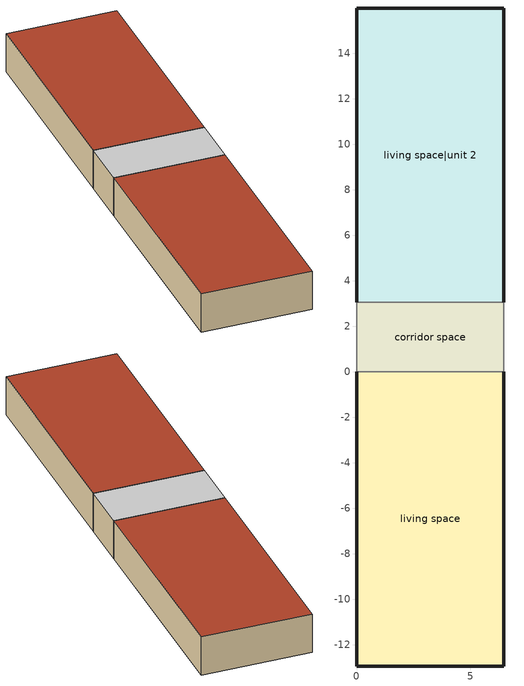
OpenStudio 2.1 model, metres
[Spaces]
living space
 floor ground (Slab): 0,-12.93 0,0 6.47,0 6.47,-12.93 z0
 wall outside (ExtInsFinWall): 0,0 0,-12.93 6.47,-12.93 6.47,0 z0:2.44
 wall adiabatic (FinUninsFinWall): 6.47,0 0,0 z0:2.44
 roof outside (FinInsExtRoof): 6.47,-12.93 6.47,0 0,0 0,-12.93 z2.44
living space|unit 2
 floor ground (Slab): 0,3.05 0,15.98 6.47,15.98 6.47,3.05 z0
 wall outside (ExtInsFinWall): 6.47,3.05 6.47,15.98 0,15.98 0,3.05 z0:2.44
 wall adiabatic (FinUninsFinWall): 0,3.05 6.47,3.05 z0:2.44
 roof outside (FinInsExtRoof): 6.47,3.05 6.47,15.98 0,15.98 0,3.05 z2.44
corridor space
 floor adiabatic (UnfinUninsUnfinFloor): 0,0 0,3.05 6.47,3.05 6.47,0 z0
 wall adiabatic (UnfinUninsUnfinWall): 0,3.05 0,0 6.47,0 6.47,3.05 0,3.05 z0:2.44
 ceiling adiabatic (UnfinUninsExtRoof): 6.47,0 6.47,3.05 0,3.05 0,0 z2.44
[Building]
Building: Standards Number of Stories=1; Standards Number of Above Ground Stories=1; Standards Building Type=Multifamily; Standards Number of Living Units=2
[Site]
Baltimore Blt Washngtn IntL: Latitude {deg}=39.17; Longitude {deg}=-76.68; Time Zone {hr}=-5; Elevation {m}=45
[ClimateZones]
Climate Zone Institution Name 2=Building America; Climate Zone Document Year 2=0; Climate Zone Value 2=Cold; Climate Zone Institution Name 3=CEC; Climate Zone Document Name 3=California Climate Zone Descriptions; Climate Zone Document Year 3=1995
[SizingPeriod:DesignDay] Barometric Pressure {Pa}=83011; Sky Clearness=0; Rain Indicator=0; Snow Indicator=0; Day of Month=21; Daylight Saving Time Indicator=0; Humidity Indicating Type=Wetbulb; Dry-Bulb Temperature Range Modifier Type=DefaultMultipliers
Name | Maximum Dry-Bulb Temperature {C} | Daily Dry-Bulb Temperature Range {deltaC} | Humidity Indicating Conditions at Maximum Dry-Bulb | Wind Speed {m/s} | Wind Direction {deg} | Month | Day Type | Solar Model Indicator | ASHRAE Taub | ASHRAE Taud
Denver Intl Ap Ann Clg 1% Condns DB=>MWB | 33.2 | 15.2 | 15.6 | 4.2 | 80 | 7 | SummerDesignDay | ASHRAETau | 0.424 | 2.012
Denver Intl Ap Ann Clg 1% Condns WB=>MDB | 27 | 15.2 | 17.6 | 4.2 | 80 | 7 | SummerDesignDay | ASHRAETau | 0.424 | 2.012
Denver Intl Ap Ann Htg 99% Condns DB | -14 | 0 | -14 | 3.3 | 160 | 12 | WinterDesignDay | ASHRAEClearSky
[Site:WaterMainsTemperature]
Calculation Method=Correlation; Annual Average Outdoor Air Temperature {C}=10.8753; Maximum Difference In Monthly Average Outdoor Air Temperatures {deltaC}=23.1524
[Site:GroundTemperature:BuildingSurface]
6.71221, 4.9416, 4.79814, 5.63626, 9.00496, 12.3608, 15.2732, 17.1228, 17.2883, 15.7979, 12.9685, 9.71588
[Site:GroundTemperature:Deep]
10.8753, 10.8753, 10.8753, 10.8753, 10.8753, 10.8753, 10.8753, 10.8753, 10.8753, 10.8753, 10.8753, 10.8753
[Material] Roughness=Rough
Name | Thickness {m} | Conductivity {W/m-K} | Density {kg/m3} | Specific Heat {J/kg-K}
SlabMass | 0.1016 | 1.31247 | 2242.58 | 837.36
Soil-12in | 0.3048 | 1.73073 | 1842.12 | 418.68
Mat-Fic-Slab | 0.0254 | 0.0235474 | 40.0462 | 1214.172
StudAndCavity | 0.0889 | 0.0542365 | 162.387 | 1178.86
IntStudAndAirWall | 0.0889 | 0.4425 | 83.0261 | 1211.62
UnfinStudAndAirFloor | 0.1397 | 0.606181 | 67.6845 | 1210.93
StudAndAirRoof | 0.0889 | 2.87975 | 57.4568 | 1210.26
RoofIns | 0.23495 | 0.0475426 | 78.3383 | 1123.41
[Construction]
Slab: Mat-Fic-Slab, Soil-12in, SlabMass
ExtInsFinWall: StudAndCavity
FinUninsFinWall; UnfinUninsUnfinWall: IntStudAndAirWall
UnfinUninsUnfinFloor: UnfinStudAndAirFloor
UnfinUninsExtRoof: StudAndAirRoof
FinInsExtRoof: RoofIns
[ThermalZone] Use Ideal Air Loads=No
Name | Thermostat
living zone | living zone temperature setpoint
living zone|unit 2 | living zone|unit 2 temperature setpoint
corridor zone
[Sizing:Zone] Zone Cooling Design Supply Air Temperature Input Method=SupplyAirTemperature; Zone Cooling Design Supply Air Temperature {C}=14; Zone Cooling Design Supply Air Temperature Difference {deltaC}=11.11; Zone Heating Design Supply Air Temperature Input Method=SupplyAirTemperature; Zone Heating Design Supply Air Temperature {C}=40; Zone Heating Design Supply Air Temperature Difference {deltaC}=11.11; Zone Cooling Design Supply Air Humidity Ratio {kg-H2O/kg-air}=0.0085; Zone Heating Design Supply Air Humidity Ratio {kg-H2O/kg-air}=0.008; Cooling Design Air Flow Method=DesignDay; Heating Design Air Flow Method=DesignDay; Account for Dedicated Outdoor Air System=No; Dedicated Outdoor Air System Control Strategy=NeutralSupplyAir; Dedicated Outdoor Air Low Setpoint Temperature for Design {C}=autosize; Dedicated Outdoor Air High Setpoint Temperature for Design {C}=autosize
living zone; living zone|unit 2; corridor zone
[Zone equipment]
living zone: living zone Terminal Indoor Unit, living zone Electric Baseboards
living zone|unit 2: living zone|unit 2 Terminal Indoor Unit, living zone|unit 2 Electric Baseboards
[Space]
Name | Thermal Zone | Building Unit
living space | living zone | unit 1
living space|unit 2 | living zone|unit 2 | unit 2
corridor space | corridor zone
[BuildingUnit] Building Unit Type=Residential; Building Unit Feature Name 1=NumberOfBedrooms; Building Unit Feature Data Type 1=Integer; Building Unit Feature Value 1=3; Building Unit Feature Name 2=NumberOfBathrooms; Building Unit Feature Data Type 2=Double; Building Unit Feature Value 2=2
unit 1; unit 2
[Coil:Heating:DX:VariableRefrigerantFlow] Availability Schedule=residential heating season; Rated Total Heating Capacity {W}=autosize; Rated Air Flow Rate {m3/s}=autosize; Heating Capacity Ratio Modifier Function of Temperature Curve=ConstantCubic; Heating Capacity Modifier Function of Flow Fraction Curve=ConstantCubic
living zone|unit 2 DX Heating Coil; living zone DX Heating Coil
[Coil:Cooling:DX:VariableRefrigerantFlow] Availability Schedule=residential cooling season; Rated Total Cooling Capacity {W}=autosize; Rated Sensible Heat Ratio=autosize; Rated Air Flow Rate {m3/s}=autosize; Cooling Capacity Ratio Modifier Function of Temperature Curve=ConstantCubic; Cooling Capacity Modifier Curve Function of Flow Fraction=ConstantCubic
living zone|unit 2 DX Cooling Coil; living zone DX Cooling Coil
[AirConditioner:VariableRefrigerantFlow] Availability Schedule=Always On Discrete; Rated Total Cooling Capacity {W}=autosize; Rated Cooling COP {W/W}=2.34548; Minimum Outdoor Temperature in Cooling Mode {C}=-6; Maximum Outdoor Temperature in Cooling Mode {C}=60; Cooling Capacity Ratio Modifier Function of Low Temperature Curve=Cool-Cap-fT10; Cooling Energy Input Ratio Modifier Function of Low Temperature Curve=Cool-EIR-fT10; Cooling Energy Input Ratio Modifier Function of Low Part-Load Ratio Curve=Cool-EIR-fPLR10; Cooling Part-Load Fraction Correlation Curve=Cool-PLF-fPLR10; Rated Total Heating Capacity {W}=autosize; Rated Total Heating Capacity Sizing Ratio {W/W}=1; Rated Heating COP {W/W}=2.79255; Minimum Outdoor Temperature in Heating Mode {C}=-34.4444; Maximum Outdoor Temperature in Heating Mode {C}=40; Heating Capacity Ratio Modifier Function of Low Temperature Curve=Heat-Cap-fT10; Heating Energy Input Ratio Modifier Function of Low Temperature Curve=Heat-EIR-fT10; Heating Performance Curve Outdoor Temperature Type=DryBulbTemperature; Heating Energy Input Ratio Modifier Function of Low Part-Load Ratio Curve=Heat-EIR-fPLR10; Heating Part-Load Fraction Correlation Curve=Heat-PLF-fPLR10; Minimum Heat Pump Part-Load Ratio=0.408; Master Thermostat Priority Control Type=LoadPriority; Heat Pump Waste Heat Recovery=No; Equivalent Piping Length used for Piping Correction Factor in Cooling Mode {m}=0; Vertical Height used for Piping Correction Factor {m}=0; Piping Correction Factor for Height in Cooling Mode Coefficient=0; Equivalent Piping Length used for Piping Correction Factor in Heating Mode {m}=0; Piping Correction Factor for Height in Heating Mode Coefficient=0; Crankcase Heater Power per Compressor {W}=0; Number of Compressors=1; Ratio of Compressor Size to Total Compressor Capacity=1; Maximum Outdoor Dry-bulb Temperature for Crankcase Heater {C}=7; Defrost Strategy=ReverseCycle; Defrost Control=OnDemand; Defrost Energy Input Ratio Modifier Function of Temperature Curve=DefrostEIR; Defrost Time Period Fraction=0.058333; Resistive Defrost Heater Capacity {W}=1e-007; Maximum Outdoor Dry-bulb Temperature for Defrost Operation {C}=4.44444; Water Condenser Volume Flow Rate {m3/s}=autosize; Evaporative Condenser Effectiveness=0.9; Evaporative Condenser Air Flow Rate {m3/s}=autosize; Evaporative Condenser Pump Rated Power Consumption {W}=autosize; Basin Heater Capacity {W/K}=0; Basin Heater Setpoint Temperature {C}=2; Fuel Type=Electricity; Minimum Outdoor Temperature in Heat Recovery Mode {C}=0; Maximum Outdoor Temperature in Heat Recovery Mode {C}=20; Initial Heat Recovery Cooling Capacity Fraction=0.5; Heat Recovery Cooling Capacity Time Constant {hr}=0.083; Initial Heat Recovery Cooling Energy Fraction=1; Heat Recovery Cooling Energy Time Constant {hr}=0; Initial Heat Recovery Heating Capacity Fraction=0.5; Heat Recovery Heating Capacity Time Constant {hr}=0.083; Initial Heat Recovery Heating Energy Fraction=0.5; Heat Recovery Heating Energy Time Constant {hr}=0
Name | Cooling Capacity Ratio Boundary Curve | Cooling Capacity Ratio Modifier Function of High Temperature Curve | Cooling Energy Input Ratio Boundary Curve | Cooling Energy Input Ratio Modifier Function of High Temperature Curve | Cooling Energy Input Ratio Modifier Function of High Part-Load Ratio Curve | Cooling Combination Ratio Correction Factor Curve | Heating Capacity Ratio Boundary Curve | Heating Capacity Ratio Modifier Function of High Temperature Curve | Heating Energy Input Ratio Boundary Curve | Heating Energy Input Ratio Modifier Function of High Temperature Curve | Heating Energy Input Ratio Modifier Function of High Part-Load Ratio Curve | Heating Combination Ratio Correction Factor Curve | Zone Name for Master Thermostat Location | Piping Correction Factor for Length in Cooling Mode Curve
living zone|unit 2 Multi Split Heat Pump | Air Conditioner Variable Refrigerant Flow 1 VRFCoolCapFTBoundary | Air Conditioner Variable Refrigerant Flow 1 VRFCoolCapFTHi | Air Conditioner Variable Refrigerant Flow 1 VRFCoolEIRFTBoundary | Air Conditioner Variable Refrigerant Flow 1 VRFCoolEIRFTHi | Air Conditioner Variable Refrigerant Flow 1 CoolingEIRHiPLR | Air Conditioner Variable Refrigerant Flow 1 CoolingCombRatio | Air Conditioner Variable Refrigerant Flow 1 VRFHeatCapFTBoundary | Air Conditioner Variable Refrigerant Flow 1 VRFHeatCapFTHi | Air Conditioner Variable Refrigerant Flow 1 VRFHeatEIRFTBoundary | Air Conditioner Variable Refrigerant Flow 1 VRFHeatEIRFTHi | Air Conditioner Variable Refrigerant Flow 1 HeatingEIRHiPLR | Air Conditioner Variable Refrigerant Flow 1 HeatingCombRatio | living zone|unit 2 | Air Conditioner Variable Refrigerant Flow 1 CoolingLengthCorrectionFactor
living zone Multi Split Heat Pump | Air Conditioner Variable Refrigerant Flow 1 VRFCoolCapFTBoundary 1 | Air Conditioner Variable Refrigerant Flow 1 VRFCoolCapFTHi 1 | Air Conditioner Variable Refrigerant Flow 1 VRFCoolEIRFTBoundary 1 | Air Conditioner Variable Refrigerant Flow 1 VRFCoolEIRFTHi 1 | Air Conditioner Variable Refrigerant Flow 1 CoolingEIRHiPLR 1 | Air Conditioner Variable Refrigerant Flow 1 CoolingCombRatio 1 | Air Conditioner Variable Refrigerant Flow 1 VRFHeatCapFTBoundary 1 | Air Conditioner Variable Refrigerant Flow 1 VRFHeatCapFTHi 1 | Air Conditioner Variable Refrigerant Flow 1 VRFHeatEIRFTBoundary 1 | Air Conditioner Variable Refrigerant Flow 1 VRFHeatEIRFTHi 1 | Air Conditioner Variable Refrigerant Flow 1 HeatingEIRHiPLR 1 | Air Conditioner Variable Refrigerant Flow 1 HeatingCombRatio 1 | living zone | Air Conditioner Variable Refrigerant Flow 1 CoolingLengthCorrectionFactor 1
[Fan:OnOff] Fan Efficiency=0.167946; Pressure Rise {Pa}=24.91; Maximum Flow Rate {m3/s}=autosize; Motor Efficiency=1; Motor In Airstream Fraction=1
Name | Availability Schedule | Fan Power Ratio Function of Speed Ratio Curve | Fan Efficiency Ratio Function of Speed Ratio Curve
living zone|unit 2 Supply Fan | SupplyFanAvailability | Fan On Off Power Curve | Fan On Off Efficiency Curve
living zone Supply Fan | SupplyFanAvailability 1 | Fan On Off Power Curve 1 | Fan On Off Efficiency Curve 1
[ZoneHVAC:TerminalUnit:VariableRefrigerantFlow] Terminal Unit Availability schedule=Always On Discrete; Supply Air Flow Rate During Cooling Operation {m3/s}=autosize; Supply Air Flow Rate When No Cooling is Needed {m3/s}=autosize; Supply Air Flow Rate During Heating Operation {m3/s}=autosize; Supply Air Flow Rate When No Heating is Needed {m3/s}=autosize; Outdoor Air Flow Rate During Cooling Operation {m3/s}=autosize; Outdoor Air Flow Rate During Heating Operation {m3/s}=autosize; Outdoor Air Flow Rate When No Cooling or Heating is Needed {m3/s}=autosize; Zone Terminal Unit On Parasitic Electric Energy Use {W}=0; Zone Terminal Unit Off Parasitic Electric Energy Use {W}=0; Rated Total Heating Capacity Sizing Ratio {W/W}=1
Name | Supply Air Fan Operating Mode Schedule | Supply Air Fan | Cooling Coil | Heating Coil
living zone|unit 2 Terminal Indoor Unit | SupplyFanOperation | living zone|unit 2 Supply Fan | living zone|unit 2 DX Cooling Coil | living zone|unit 2 DX Heating Coil
living zone Terminal Indoor Unit | SupplyFanOperation 1 | living zone Supply Fan | living zone DX Cooling Coil | living zone DX Heating Coil
[ZoneHVAC:Baseboard:Convective:Electric] Availability Schedule=residential heating season; Nominal Capacity {W}=autosize; Efficiency=1
living zone|unit 2 Electric Baseboards; living zone Electric Baseboards
[EnergyManagementSystem:Sensor]
Name | Output Variable or Output Meter Index Key | Output Variable or Output Meter
residential_mini_split_unit_2_vrf_energy_sensor | living zone|unit 2 Multi Split Heat Pump | residential mini split|unit 2 vrf heat energy output var
residential_mini_split_unit_2_tout_sensor | living zone|unit 2 | residential mini split|unit 2 zone outdoor air drybulb temp output var
residential_mini_split_vrf_energy_sensor | living zone Multi Split Heat Pump | residential mini split vrf heat energy output var
residential_mini_split_tout_sensor | living zone | residential mini split zone outdoor air drybulb temp output var
[ElectricEquipment:Definition] Design Level Calculation Method=EquipmentLevel; Design Level {W}=0; Fraction Latent=0; Fraction Radiant=0; Fraction Lost=1
residential mini split|unit 2 pan heater equip def; residential mini split pan heater equip def
[ElectricEquipment] Schedule=Always On Discrete
Name | Electric Equipment Definition | Space or SpaceType
residential mini split|unit 2 pan heater equip | residential mini split|unit 2 pan heater equip def | living space|unit 2
residential mini split pan heater equip | residential mini split pan heater equip def | living space
[EnergyManagementSystem:Actuator] Actuated Component Type=ElectricEquipment; Actuated Component Control Type=Electric Power Level
Name | Actuated Component
residential_mini_split_unit_2_pan_heater_actuator | residential mini split|unit 2 pan heater equip
residential_mini_split_pan_heater_actuator | residential mini split pan heater equip
[EnergyManagementSystem:Program]
residential_mini_split|unit_2_pan_heater_program: Set residential_mini_split_unit_2_pan_heater_actuator = 0; Set vrf_fbsmt_sensor = 0; If residential_mini_split_unit_2_vrf_energy_sensor > 0 || vrf_fbsmt_sensor > 0; If residential_mini_split_unit_2_tout_sensor <= 0.0; Set residential_mini_split_unit_2_pan_heater_actuator = 40.0; EndIf; EndIf
residential_mini_split_pan_heater_program: Set residential_mini_split_pan_heater_actuator = 0; Set vrf_fbsmt_sensor = 0; If residential_mini_split_vrf_energy_sensor > 0 || vrf_fbsmt_sensor > 0; If residential_mini_split_tout_sensor <= 0.0; Set residential_mini_split_pan_heater_actuator = 40.0; EndIf; EndIf
[EnergyManagementSystem:ProgramCallingManager]
residential mini split|unit 2 pan heater program calling manager: BeginTimestepBeforePredictor; residential_mini_split|unit_2_pan_heater_program
residential mini split pan heater program calling manager: BeginTimestepBeforePredictor; residential_mini_split_pan_heater_program
[ThermostatSetpoint:DualSetpoint]
Name | Heating Setpoint Temperature Schedule | Cooling Setpoint Temperature Schedule
living zone|unit 2 temperature setpoint | residential heating setpoint | residential cooling setpoint
living zone temperature setpoint | residential heating setpoint 1 | residential cooling setpoint 1
[Curve:Biquadratic]
Name | Coefficient1 Constant | Coefficient2 x | Coefficient3 x**2 | Coefficient4 y | Coefficient5 y**2 | Coefficient6 x*y | Minimum Value of x | Maximum Value of x | Minimum Value of y | Maximum Value of y
Cool-Cap-fT10 | 1.00899 | 0.00651275 | 0 | 0.00391757 | -0.000222647 | 0 | 13.88 | 23.88 | 18.33 | 51.66
Cool-EIR-fT10 | 0.429214 | -0.00360484 | 4.57832e-05 | 0.0264909 | -0.000159212 | -0.000159063 | 13.88 | 23.88 | 18.33 | 51.66
Heat-Cap-fT10 | 1.00293 | -0.0103867 | 0 | 0.0259615 | 0 | 0 | -100 | 100 | -100 | 100
Heat-EIR-fT10 | 0.966475 | 0.00591495 | 0.000191202 | -0.0129657 | 4.22532e-05 | -0.000524003 | -100 | 100 | -100 | 100
DefrostEIR | 0.1528 | 0 | 0 | 0 | 0 | 0 | -100 | 100 | -100 | 100
Air Conditioner Variable Refrigerant Flow 1 VRFCoolCapFTHi; Air Conditioner Variable Refrigerant Flow 1 VRFCoolCapFTHi 1 | 0.686736 | 0.0207631 | 0.0005447 | -0.0016218 | -4.259e-07 | -0.0003392 | 15 | 24 | 16 | 43
Air Conditioner Variable Refrigerant Flow 1 VRFCoolEIRFTHi; Air Conditioner Variable Refrigerant Flow 1 VRFCoolEIRFTHi 1 | -1.43951 | 0.161985 | -0.00349118 | 0.0269443 | 0.000134616 | -0.000671494 | 15 | 23.9 | 16.8 | 43.3
Air Conditioner Variable Refrigerant Flow 1 VRFHeatCapFTHi; Air Conditioner Variable Refrigerant Flow 1 VRFHeatCapFTHi 1 | 2.58599 | -0.0953227 | 0.000955329 | 0 | 0 | 0 | 21.1 | 27.2 | -9.44 | 15
Air Conditioner Variable Refrigerant Flow 1 VRFHeatEIRFTHi; Air Conditioner Variable Refrigerant Flow 1 VRFHeatEIRFTHi 1 | 1.38857 | -0.0229771 | 0.000537274 | -0.0273937 | 0.000403043 | -5.9786e-05 | 21.1 | 27.2 | 0 | 1
Air Conditioner Variable Refrigerant Flow 1 CoolingLengthCorrectionFactor; Air Conditioner Variable Refrigerant Flow 1 CoolingLengthCorrectionFactor 1 | 2.03882 | -0.00242606 | 3.5512e-06 | -1.68581 | 0.668703 | -4.5706e-05 | 7.62 | 182.88 | 0.8 | 1.5
[Curve:Quadratic] Maximum Value of x=1
Name | Coefficient1 Constant | Coefficient2 x | Coefficient3 x**2 | Minimum Value of x | Input Unit Type for X | Output Unit Type | Minimum Curve Output | Maximum Curve Output
Cool-EIR-fPLR10 | 0.100755 | -0.131545 | 1.03092 | 0.407407 | Dimensionless | Dimensionless
Cool-PLF-fPLR10 | 0.75 | 0.25 | 0 | 0 |  |  | 0.7 | 1
Heat-EIR-fPLR10 | -0.169542 | 1.16727 | 0 | 0.333333 | Dimensionless | Dimensionless
Heat-PLF-fPLR10 | 0.6 | 0.4 | 0 | 0 |  |  | 0.7 | 1
[Curve:Cubic]
Name | Coefficient1 Constant | Coefficient2 x | Coefficient3 x**2 | Coefficient4 x**3 | Minimum Value of x | Maximum Value of x
ConstantCubic | 1 | 0 | 0 | 0 | -100 | 100
Air Conditioner Variable Refrigerant Flow 1 VRFCoolCapFTBoundary; Air Conditioner Variable Refrigerant Flow 1 VRFCoolCapFTBoundary 1 | 25.73 | -0.0315004 | -0.014166 | 0 | 11 | 30
Air Conditioner Variable Refrigerant Flow 1 VRFCoolEIRFTBoundary; Air Conditioner Variable Refrigerant Flow 1 VRFCoolEIRFTBoundary 1 | 25.7347 | -0.0315004 | -0.014166 | 0 | 15 | 24
Air Conditioner Variable Refrigerant Flow 1 CoolingEIRHiPLR; Air Conditioner Variable Refrigerant Flow 1 HeatingEIRHiPLR; Air Conditioner Variable Refrigerant Flow 1 CoolingEIRHiPLR 1; Air Conditioner Variable Refrigerant Flow 1 HeatingEIRHiPLR 1 | 1 | 0 | 0 | 0 | 1 | 1.5
Air Conditioner Variable Refrigerant Flow 1 CoolingCombRatio; Air Conditioner Variable Refrigerant Flow 1 CoolingCombRatio 1 | 0.576593 | 0.634941 | -0.307609 | 0.0960753 | 1 | 1.5
Air Conditioner Variable Refrigerant Flow 1 VRFHeatCapFTBoundary; Air Conditioner Variable Refrigerant Flow 1 VRFHeatEIRFTBoundary; Air Conditioner Variable Refrigerant Flow 1 VRFHeatCapFTBoundary 1; Air Conditioner Variable Refrigerant Flow 1 VRFHeatEIRFTBoundary 1 | 58.577 | -3.0255 | 0.0193 | 0 | 15 | 23.9
Air Conditioner Variable Refrigerant Flow 1 HeatingCombRatio; Air Conditioner Variable Refrigerant Flow 1 HeatingCombRatio 1 | 0.76672 | 0.26173 | -0.015911 | -0.0125388 | 1 | 1.5
Fan On Off Efficiency Curve; Fan On Off Efficiency Curve 1 | 1 | 0 | 0 | 0 | 0 | 1
[Schedule:Constant]
Name | Value
Always On Discrete; SupplyFanAvailability; SupplyFanAvailability 1 | 1
SupplyFanOperation; SupplyFanOperation 1 | 0
[Curve:Exponent] Coefficient1 Constant=1; Coefficient2 Constant=0; Coefficient3 Constant=0; Minimum Value of x=0; Maximum Value of x=1
Fan On Off Power Curve; Fan On Off Power Curve 1
[Schedule:Ruleset]
Name | Default Day Schedule | Summer Design Day Schedule | Winter Design Day Schedule
residential heating season | Schedule Day 1 | residential heating season summer 1 | residential heating season winter 1
residential cooling season | Schedule Day 6 | residential cooling season summer 1 | residential cooling season winter 1
residential heating setpoint | Schedule Day 2 | residential heating setpoint summer 4 | residential heating setpoint winter 4
residential cooling setpoint | Schedule Day 3 | residential cooling setpoint summer 4 | residential cooling setpoint winter 4
residential heating setpoint 1 | Schedule Day 4 | residential heating setpoint summer 6 | residential heating setpoint winter 6
residential cooling setpoint 1 | Schedule Day 5 | residential cooling setpoint summer 6 | residential cooling setpoint winter 6
[Schedule:Day]
Schedule Day 1; Schedule Day 6; Schedule Day 2; Schedule Day 3; Schedule Day 4; Schedule Day 5: 24, 0, 0
residential heating season allday1; residential heating season allday2; residential heating season allday3; residential heating season allday4; residential heating season allday5; residential heating season allday6; residential heating season allday10; residential heating season allday11; residential heating season allday12; residential heating season summer 1; residential heating season winter 1; residential cooling season allday5; residential cooling season allday6; residential cooling season allday7; residential cooling season allday8; residential cooling season allday9; residential cooling season allday10; residential cooling season summer 1: 1, 0, 1, 2, 0, 1, 3, 0, 1, 4, 0, 1, 5, 0, 1, 6, 0, 1, 7, 0, 1, 8, 0, 1, 9, 0, 1, 10, 0, 1, 11, 0, 1, 12, 0, 1, 13, 0, 1, 14, 0, 1, 15, 0, 1, 16, 0, 1, 17, 0, 1, 18, 0, 1, 19, 0, 1, 20, 0, 1, 21, 0, 1, 22, 0, 1, 23, 0, 1, 24, 0, 1
residential heating season allday7; residential heating season allday8; residential heating season allday9; residential cooling season allday1; residential cooling season allday2; residential cooling season allday3; residential cooling season allday4; residential cooling season allday11; residential cooling season allday12; residential cooling season winter 1: 1, 0, 0, 2, 0, 0, 3, 0, 0, 4, 0, 0, 5, 0, 0, 6, 0, 0, 7, 0, 0, 8, 0, 0, 9, 0, 0, 10, 0, 0, 11, 0, 0, 12, 0, 0, 13, 0, 0, 14, 0, 0, 15, 0, 0, 16, 0, 0, 17, 0, 0, 18, 0, 0, 19, 0, 0, 20, 0, 0, 21, 0, 0, 22, 0, 0, 23, 0, 0, 24, 0, 0
residential heating setpoint allday1; residential heating setpoint allday2; residential heating setpoint allday3; residential heating setpoint allday4; residential heating setpoint allday5; residential heating setpoint allday6; residential heating setpoint allday10; residential heating setpoint allday11; residential heating setpoint allday12; residential heating setpoint summer 4; residential heating setpoint winter 4; residential heating setpoint allday1 1; residential heating setpoint allday2 1; residential heating setpoint allday3 1; residential heating setpoint allday4 1; residential heating setpoint allday5 1; residential heating setpoint allday6 1; residential heating setpoint allday10 1; residential heating setpoint allday11 1; residential heating setpoint allday12 1; residential heating setpoint summer 6; residential heating setpoint winter 6: 1, 0, 21.6667, 2, 0, 21.6667, 3, 0, 21.6667, 4, 0, 21.6667, 5, 0, 21.6667, 6, 0, 21.6667, 7, 0, 21.6667, 8, 0, 21.6667, 9, 0, 21.6667, 10, 0, 21.6667, 11, 0, 21.6667, 12, 0, 21.6667, 13, 0, 21.6667, 14, 0, 21.6667, 15, 0, 21.6667, 16, 0, 21.6667, 17, 0, 21.6667, 18, 0, 21.6667, 19, 0, 21.6667, 20, 0, 21.6667, 21, 0, 21.6667, 22, 0, 21.6667, 23, 0, 21.6667, 24, 0, 21.6667
residential heating setpoint allday7; residential heating setpoint allday8; residential heating setpoint allday9; residential heating setpoint allday7 1; residential heating setpoint allday8 1; residential heating setpoint allday9 1: 1, 0, -10000, 2, 0, -10000, 3, 0, -10000, 4, 0, -10000, 5, 0, -10000, 6, 0, -10000, 7, 0, -10000, 8, 0, -10000, 9, 0, -10000, 10, 0, -10000, 11, 0, -10000, 12, 0, -10000, 13, 0, -10000, 14, 0, -10000, 15, 0, -10000, 16, 0, -10000, 17, 0, -10000, 18, 0, -10000, 19, 0, -10000, 20, 0, -10000, 21, 0, -10000, 22, 0, -10000, 23, 0, -10000, 24, 0, -10000
residential cooling setpoint allday1; residential cooling setpoint allday2; residential cooling setpoint allday3; residential cooling setpoint allday4; residential cooling setpoint allday11; residential cooling setpoint allday12; residential cooling setpoint winter 4; residential cooling setpoint allday1 1; residential cooling setpoint allday2 1; residential cooling setpoint allday3 1; residential cooling setpoint allday4 1; residential cooling setpoint allday11 1; residential cooling setpoint allday12 1; residential cooling setpoint winter 6: 1, 0, 10000, 2, 0, 10000, 3, 0, 10000, 4, 0, 10000, 5, 0, 10000, 6, 0, 10000, 7, 0, 10000, 8, 0, 10000, 9, 0, 10000, 10, 0, 10000, 11, 0, 10000, 12, 0, 10000, 13, 0, 10000, 14, 0, 10000, 15, 0, 10000, 16, 0, 10000, 17, 0, 10000, 18, 0, 10000, 19, 0, 10000, 20, 0, 10000, 21, 0, 10000, 22, 0, 10000, 23, 0, 10000, 24, 0, 10000
residential cooling setpoint allday5; residential cooling setpoint allday6; residential cooling setpoint allday7; residential cooling setpoint allday8; residential cooling setpoint allday9; residential cooling setpoint allday10; residential cooling setpoint summer 4; residential cooling setpoint allday5 1; residential cooling setpoint allday6 1; residential cooling setpoint allday7 1; residential cooling setpoint allday8 1; residential cooling setpoint allday9 1; residential cooling setpoint allday10 1; residential cooling setpoint summer 6: 1, 0, 24.4444, 2, 0, 24.4444, 3, 0, 24.4444, 4, 0, 24.4444, 5, 0, 24.4444, 6, 0, 24.4444, 7, 0, 24.4444, 8, 0, 24.4444, 9, 0, 24.4444, 10, 0, 24.4444, 11, 0, 24.4444, 12, 0, 24.4444, 13, 0, 24.4444, 14, 0, 24.4444, 15, 0, 24.4444, 16, 0, 24.4444, 17, 0, 24.4444, 18, 0, 24.4444, 19, 0, 24.4444, 20, 0, 24.4444, 21, 0, 24.4444, 22, 0, 24.4444, 23, 0, 24.4444, 24, 0, 24.4444
[Schedule:Rule] Apply Sunday=Yes; Apply Monday=Yes; Apply Tuesday=Yes; Apply Wednesday=Yes; Apply Thursday=Yes; Apply Friday=Yes; Apply Saturday=Yes; Date Specification Type=DateRange; Start Day=1
Name | Schedule Ruleset | Rule Order | Day Schedule | Start Month | End Month | End Day
residential heating season allday ruleset1 | residential heating season | 11 | residential heating season allday1 | 1 | 1 | 31
residential heating season allday ruleset2 | residential heating season | 10 | residential heating season allday2 | 2 | 2 | 28
residential heating season allday ruleset3 | residential heating season | 9 | residential heating season allday3 | 3 | 3 | 31
residential heating season allday ruleset4 | residential heating season | 8 | residential heating season allday4 | 4 | 4 | 30
residential heating season allday ruleset5 | residential heating season | 7 | residential heating season allday5 | 5 | 5 | 31
residential heating season allday ruleset6 | residential heating season | 6 | residential heating season allday6 | 6 | 6 | 30
residential heating season allday ruleset7 | residential heating season | 5 | residential heating season allday7 | 7 | 7 | 31
residential heating season allday ruleset8 | residential heating season | 4 | residential heating season allday8 | 8 | 8 | 31
residential heating season allday ruleset9 | residential heating season | 3 | residential heating season allday9 | 9 | 9 | 30
residential heating season allday ruleset10 | residential heating season | 2 | residential heating season allday10 | 10 | 10 | 31
residential heating season allday ruleset11 | residential heating season | 1 | residential heating season allday11 | 11 | 11 | 30
residential heating season allday ruleset12 | residential heating season | 0 | residential heating season allday12 | 12 | 12 | 31
residential cooling season allday ruleset1 | residential cooling season | 11 | residential cooling season allday1 | 1 | 1 | 31
residential cooling season allday ruleset2 | residential cooling season | 10 | residential cooling season allday2 | 2 | 2 | 28
residential cooling season allday ruleset3 | residential cooling season | 9 | residential cooling season allday3 | 3 | 3 | 31
residential cooling season allday ruleset4 | residential cooling season | 8 | residential cooling season allday4 | 4 | 4 | 30
residential cooling season allday ruleset5 | residential cooling season | 7 | residential cooling season allday5 | 5 | 5 | 31
residential cooling season allday ruleset6 | residential cooling season | 6 | residential cooling season allday6 | 6 | 6 | 30
residential cooling season allday ruleset7 | residential cooling season | 5 | residential cooling season allday7 | 7 | 7 | 31
residential cooling season allday ruleset8 | residential cooling season | 4 | residential cooling season allday8 | 8 | 8 | 31
residential cooling season allday ruleset9 | residential cooling season | 3 | residential cooling season allday9 | 9 | 9 | 30
residential cooling season allday ruleset10 | residential cooling season | 2 | residential cooling season allday10 | 10 | 10 | 31
residential cooling season allday ruleset11 | residential cooling season | 1 | residential cooling season allday11 | 11 | 11 | 30
residential cooling season allday ruleset12 | residential cooling season | 0 | residential cooling season allday12 | 12 | 12 | 31
residential heating setpoint allday ruleset1 | residential heating setpoint | 11 | residential heating setpoint allday1 | 1 | 1 | 31
residential heating setpoint allday ruleset2 | residential heating setpoint | 10 | residential heating setpoint allday2 | 2 | 2 | 28
residential heating setpoint allday ruleset3 | residential heating setpoint | 9 | residential heating setpoint allday3 | 3 | 3 | 31
residential heating setpoint allday ruleset4 | residential heating setpoint | 8 | residential heating setpoint allday4 | 4 | 4 | 30
residential heating setpoint allday ruleset5 | residential heating setpoint | 7 | residential heating setpoint allday5 | 5 | 5 | 31
residential heating setpoint allday ruleset6 | residential heating setpoint | 6 | residential heating setpoint allday6 | 6 | 6 | 30
residential heating setpoint allday ruleset7 | residential heating setpoint | 5 | residential heating setpoint allday7 | 7 | 7 | 31
residential heating setpoint allday ruleset8 | residential heating setpoint | 4 | residential heating setpoint allday8 | 8 | 8 | 31
residential heating setpoint allday ruleset9 | residential heating setpoint | 3 | residential heating setpoint allday9 | 9 | 9 | 30
residential heating setpoint allday ruleset10 | residential heating setpoint | 2 | residential heating setpoint allday10 | 10 | 10 | 31
residential heating setpoint allday ruleset11 | residential heating setpoint | 1 | residential heating setpoint allday11 | 11 | 11 | 30
residential heating setpoint allday ruleset12 | residential heating setpoint | 0 | residential heating setpoint allday12 | 12 | 12 | 31
residential cooling setpoint allday ruleset1 | residential cooling setpoint | 11 | residential cooling setpoint allday1 | 1 | 1 | 31
residential cooling setpoint allday ruleset2 | residential cooling setpoint | 10 | residential cooling setpoint allday2 | 2 | 2 | 28
residential cooling setpoint allday ruleset3 | residential cooling setpoint | 9 | residential cooling setpoint allday3 | 3 | 3 | 31
residential cooling setpoint allday ruleset4 | residential cooling setpoint | 8 | residential cooling setpoint allday4 | 4 | 4 | 30
residential cooling setpoint allday ruleset5 | residential cooling setpoint | 7 | residential cooling setpoint allday5 | 5 | 5 | 31
residential cooling setpoint allday ruleset6 | residential cooling setpoint | 6 | residential cooling setpoint allday6 | 6 | 6 | 30
residential cooling setpoint allday ruleset7 | residential cooling setpoint | 5 | residential cooling setpoint allday7 | 7 | 7 | 31
residential cooling setpoint allday ruleset8 | residential cooling setpoint | 4 | residential cooling setpoint allday8 | 8 | 8 | 31
residential cooling setpoint allday ruleset9 | residential cooling setpoint | 3 | residential cooling setpoint allday9 | 9 | 9 | 30
residential cooling setpoint allday ruleset10 | residential cooling setpoint | 2 | residential cooling setpoint allday10 | 10 | 10 | 31
residential cooling setpoint allday ruleset11 | residential cooling setpoint | 1 | residential cooling setpoint allday11 | 11 | 11 | 30
residential cooling setpoint allday ruleset12 | residential cooling setpoint | 0 | residential cooling setpoint allday12 | 12 | 12 | 31
residential heating setpoint allday ruleset1 1 | residential heating setpoint 1 | 11 | residential heating setpoint allday1 1 | 1 | 1 | 31
residential heating setpoint allday ruleset2 1 | residential heating setpoint 1 | 10 | residential heating setpoint allday2 1 | 2 | 2 | 28
residential heating setpoint allday ruleset3 1 | residential heating setpoint 1 | 9 | residential heating setpoint allday3 1 | 3 | 3 | 31
residential heating setpoint allday ruleset4 1 | residential heating setpoint 1 | 8 | residential heating setpoint allday4 1 | 4 | 4 | 30
residential heating setpoint allday ruleset5 1 | residential heating setpoint 1 | 7 | residential heating setpoint allday5 1 | 5 | 5 | 31
residential heating setpoint allday ruleset6 1 | residential heating setpoint 1 | 6 | residential heating setpoint allday6 1 | 6 | 6 | 30
residential heating setpoint allday ruleset7 1 | residential heating setpoint 1 | 5 | residential heating setpoint allday7 1 | 7 | 7 | 31
residential heating setpoint allday ruleset8 1 | residential heating setpoint 1 | 4 | residential heating setpoint allday8 1 | 8 | 8 | 31
residential heating setpoint allday ruleset9 1 | residential heating setpoint 1 | 3 | residential heating setpoint allday9 1 | 9 | 9 | 30
residential heating setpoint allday ruleset10 1 | residential heating setpoint 1 | 2 | residential heating setpoint allday10 1 | 10 | 10 | 31
residential heating setpoint allday ruleset11 1 | residential heating setpoint 1 | 1 | residential heating setpoint allday11 1 | 11 | 11 | 30
residential heating setpoint allday ruleset12 1 | residential heating setpoint 1 | 0 | residential heating setpoint allday12 1 | 12 | 12 | 31
residential cooling setpoint allday ruleset1 1 | residential cooling setpoint 1 | 11 | residential cooling setpoint allday1 1 | 1 | 1 | 31
residential cooling setpoint allday ruleset2 1 | residential cooling setpoint 1 | 10 | residential cooling setpoint allday2 1 | 2 | 2 | 28
residential cooling setpoint allday ruleset3 1 | residential cooling setpoint 1 | 9 | residential cooling setpoint allday3 1 | 3 | 3 | 31
residential cooling setpoint allday ruleset4 1 | residential cooling setpoint 1 | 8 | residential cooling setpoint allday4 1 | 4 | 4 | 30
residential cooling setpoint allday ruleset5 1 | residential cooling setpoint 1 | 7 | residential cooling setpoint allday5 1 | 5 | 5 | 31
residential cooling setpoint allday ruleset6 1 | residential cooling setpoint 1 | 6 | residential cooling setpoint allday6 1 | 6 | 6 | 30
residential cooling setpoint allday ruleset7 1 | residential cooling setpoint 1 | 5 | residential cooling setpoint allday7 1 | 7 | 7 | 31
residential cooling setpoint allday ruleset8 1 | residential cooling setpoint 1 | 4 | residential cooling setpoint allday8 1 | 8 | 8 | 31
residential cooling setpoint allday ruleset9 1 | residential cooling setpoint 1 | 3 | residential cooling setpoint allday9 1 | 9 | 9 | 30
residential cooling setpoint allday ruleset10 1 | residential cooling setpoint 1 | 2 | residential cooling setpoint allday10 1 | 10 | 10 | 31
residential cooling setpoint allday ruleset11 1 | residential cooling setpoint 1 | 1 | residential cooling setpoint allday11 1 | 11 | 11 | 30
residential cooling setpoint allday ruleset12 1 | residential cooling setpoint 1 | 0 | residential cooling setpoint allday12 1 | 12 | 12 | 31
